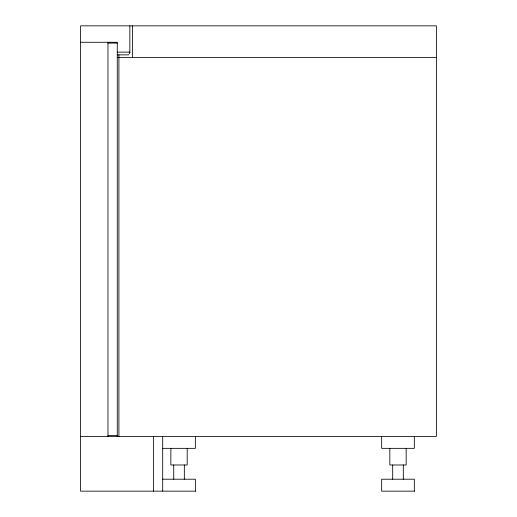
<?xml version="1.0" encoding="UTF-8"?>
<svg xmlns="http://www.w3.org/2000/svg" width="517" height="517" viewBox="0 0 517 517"><rect width="100%" height="100%" fill="white"/><g stroke="black" fill="none" stroke-linecap="round" stroke-linejoin="round"><path stroke-width="0.78" d="M129.767 52.831L129.056 54.059M80.594 42.271L117.269 42.271L117.269 436.406M107.963 43.092L117.269 43.092M117.391 52.127L130.194 52.127M117.391 54.86L128.597 54.86M117.391 57.6L436.406 57.6M107.963 435.585L117.269 435.585M80.594 436.406L436.406 436.406L436.406 25.85L80.594 25.85L80.594 491.15L195.549 491.15M162.7 448.349L195.361 448.349L195.361 436.406M162.7 479.207L195.361 479.207L195.361 491.15M414.511 491.15L381.669 491.15L381.669 479.207L414.324 479.207L414.324 491.15M414.324 436.406L414.324 448.349L381.669 448.349L381.669 436.406M406.162 448.349L406.162 464.983L389.831 464.983L389.831 448.349M403.305 464.983L403.305 479.207M392.687 464.983L392.687 479.207M187.199 448.349L187.199 464.983L170.868 464.983L170.868 448.349M184.336 464.983L184.336 479.207M173.725 464.983L173.725 479.207M162.7 436.406L162.7 491.15M153.394 436.406L153.394 491.15M132.598 25.85L132.598 57.6M129.857 25.85L129.857 52.127M118.91 54.86L118.91 436.406M107.963 42.271L107.963 436.406"/></g></svg>
